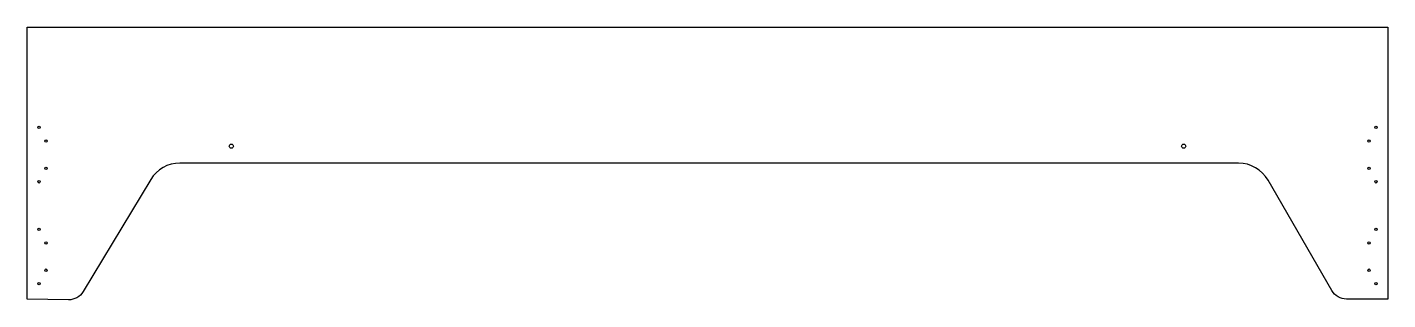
# Model space of a CAD drawing. Header units: millimetres. Extents: x 0 to 2000, y -1 to 400.
import ezdxf

# ---------------------------------------------------------------- set-up
doc = ezdxf.new("R2010")
doc.units = ezdxf.units.MM
doc.layers.get('0').update_dxf_attribs({"linetype": 'CONTINUOUS'})

msp = doc.modelspace()

# ---------------------------------------------------------------- linework, layer by layer
msp.add_lwpolyline([(82.4, 11, -0.267949), (60.6, -1.1), (0, 0), (0, 400), (2000, 400), (2000, 0), (1939.4, 0, -0.267949), (1917.8, 12.5), (1824, 175, 0.267949), (1780.7, 200), (224.3, 200, 0.263187), (181.5, 175.8)], format="xyb", close=True)
for centre, radius in [((17.5, 252.5), 1.75), ((1982.5, 252.5), 1.75), ((27.5, 232.5), 1.75), ((300, 225), 3), ((1700, 225), 3), ((1972.5, 232.5), 1.75), ((27.5, 192.5), 1.75), ((1972.5, 192.5), 1.75), ((17.5, 172.5), 1.75), ((1982.5, 172.5), 1.75), ((17.5, 102.5), 1.75), ((1982.5, 102.5), 1.75), ((27.5, 82.5), 1.75), ((1972.5, 82.5), 1.75), ((27.5, 42.5), 1.75), ((1972.5, 42.5), 1.75), ((17.5, 22.5), 1.75), ((1982.5, 22.5), 1.75)]:
    msp.add_circle(centre, radius)

doc.saveas('drawing.dxf')
